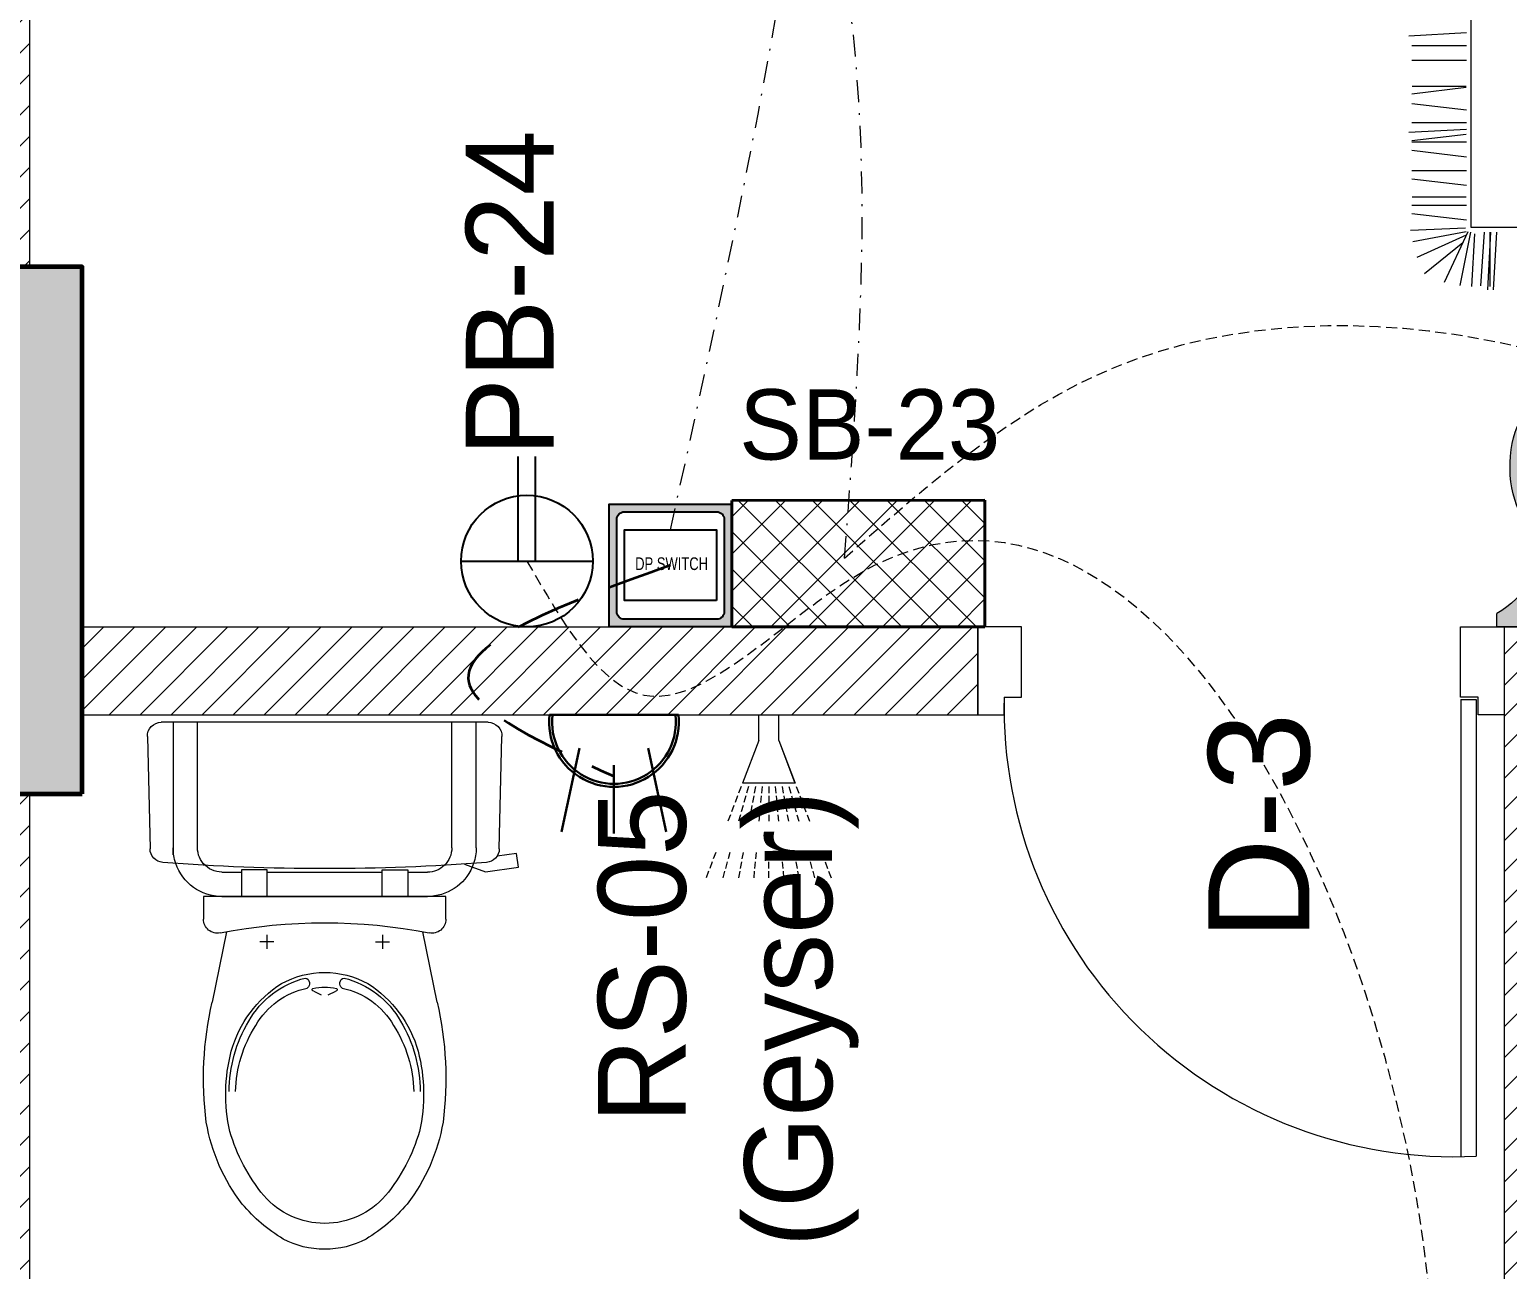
# Model space of a CAD drawing. Header units: inches. Extents: x 109699 to 44449955, y -10987 to 15824140.
# Drawn here: x 196584.7 to 196668.9, y -4225.6 to -4155 of the extents above; entities that cross this region are included whole.
import ezdxf

# ---------------------------------------------------------------- set-up
doc = ezdxf.new("R2010")
doc.units = ezdxf.units.IN
doc.header["$LTSCALE"] = 5
doc.header["$MEASUREMENT"] = 0
doc.linetypes.add('DASHDOT', pattern=[1, 0.5, -0.25, 0, -0.25])
doc.linetypes.add('DASHED2', pattern=[0.375, 0.25, -0.125])
doc.layers.get('0').update_dxf_attribs({"color": 123})
for name, color, linetype, lineweight in [('@NORMAL', 7, 'Continuous', 5), ('AC Out', 5, 'DASHED2', 35), ('cloumn', 253, 'Continuous', 60), ('E-Con-Point', 5, 'DASHED2', 13), ('E-PB-Socket-5A', 203, 'Continuous', 13), ('E-RS', 12, 'Continuous', 30), ('E-SB-Switch-Board', 106, 'Continuous', 18), ('E-WL-Wall-Light', 232, 'Continuous', 15), ('fixture', 255, 'Continuous', 0), ('ha', 252, 'Continuous', 5), ('SB', 1, 'DASHDOT', 20), ('WALL-1', 8, 'Continuous', 9)]:
    doc.layers.add(name, color=color, linetype=linetype, lineweight=lineweight)
doc.layers.add('DP SWITCH', color=7, linetype='Continuous')
doc.layers.add('FURNITUR', color=7, linetype='Continuous', lineweight=5, true_color=0xe8e8e8)
doc.styles.get("Standard").update_dxf_attribs({"font": 'times.ttf'})
doc.styles.add('Swis 721 LtCn BT', font='swisscl.ttf')
doc.styles.add('TEXT-3', font='arial.ttf')
pattern_1 = [(44.99999999999984, (178939.0702236593, 2542407.827854916), (-0.8838834764831834, 0.8838834764831853), [])]

# ---------------------------------------------------------------- blocks, each defined once
blk = doc.blocks.new('bgtrfv')
at = {"layer": 'fixture'}
for p, q in [((21441.97229669015, -26164.40491112152), (21441.97229669015, -26138.40491112152)), ((21442.86003956014, -26164.40491112152), (21442.86003956014, -26138.40491112152)), ((21440.36849646348, -26163.54399991067), (21441.86849646348, -26163.54399991067)), ((21441.86849646348, -26163.54399991067), (21441.86849646348, -26164.54399991067)), ((21470.37322828309, -26163.54399991058), (21468.86849646354, -26163.54399991058)), ((21468.86849646354, -26164.54399991055), (21468.86849646354, -26163.54399991058)), ((21441.86849646348, -26164.54399991067), (21442.86849646348, -26164.54399991067)), ((21442.86003956014, -26164.40491112152), (21441.97229669015, -26164.40491112152)), ((21442.86849646348, -26164.54399991067), (21442.86849646348, -26168.54399991067)), ((21467.86849646354, -26164.54399991055), (21467.86849646354, -26168.54399991055)), ((21468.86849646354, -26164.54399991055), (21467.86849646354, -26164.54399991055)), ((21442.86849646348, -26168.54399991067), (21440.36849646348, -26168.54399991058)), ((21467.86849646354, -26168.54399991055), (21470.36849646351, -26168.54399991055))]:
    blk.add_line(p, q, dxfattribs=at)
blk.add_arc((21443.20467689397, -26164.04399991055), 25.66868977762097, 358.8838658305763, 92.75188722137418, dxfattribs=at)
blk = doc.blocks.new('coloumn-01')
at = {"layer": 'ha'}
h = blk.add_hatch(dxfattribs=at)
h.set_pattern_fill('AR-CONC', color=256, scale=0.5)
h.set_pattern_definition([(49.99999999999999, (0, 0), (3.586300913003767, -0.3137606749129755), [0.375, -4.125]), (355, (0, 0), (-0.693756668065, 3.760960668500059), [0.3, -3.3]), (100.45144446, (0.298858405, -0.02614672), (2.89254423363556, 3.447199954843147), [0.3187009599999999, -3.505710559999999]), (46.18420000000001, (0, 1), (5.336206653357862, -0.8275964039653827), [0.5625, -6.1875]), (96.63563549, (0.444683725, 0.931033465), (4.673309728371142, 4.870593003872752), [0.47805171, -5.258568799999999]), (351.1841639899999, (0, 1), (4.673309725273866, 4.870593001349951), [0.45, -4.950000005]), (21, (0.5, 0.75), (2.984535260592308, -2.013094453326694), [0.375, -4.125]), (326.0000000000001, (0.5, 0.75), (1.216576659607909, 3.625750225234265), [0.3, -3.3]), (71.45144474, (0.74871127, 0.58224213), (4.201111883649856, 1.612655764031769), [0.31870095, -3.50571056]), (37.50000000000001, (0, 0), (0.06079927658645334, 1.664469269156557), [0, -3.26, 0, -3.35, 0, -3.3125]), (7.499999999999999, (0, 0), (1.315347687210743, 1.972058559411801), [0, -1.91, 0, -3.185, 0, -1.2625]), (327.5, (-1.115, 0), (2.669112180862045, -0.1127743586718988), [0, -1.25, 0, -3.9, 0, -5.175]), (317.5, (-1.615, 0), (2.915930846711931, 0.5005249116615886), [0, -1.625, 0, -2.59, 0, -3.675])])
h.paths.add_polyline_path([(32128.44739975178, -2546319.049243456), (32092.44739975178, -2546319.049243456), (32092.44739975178, -2546331.049243456), (32128.44739975178, -2546331.049243456)])
h.paths.add_polyline_path([(32128.44739975189, -2546617.132962178), (32098.44739975189, -2546617.132962178), (32098.44739975189, -2546629.132962178), (32128.44739975189, -2546629.132962178)])
h.paths.add_polyline_path([(31978.51966727065, -2546605.132962178), (31966.51966727065, -2546605.132962178), (31966.51966727065, -2546635.132962178), (31978.51966727065, -2546635.132962178)])
h.paths.add_polyline_path([(31821.20333333506, -2546605.132962178), (31809.20333333506, -2546605.132962178), (31809.20333333506, -2546635.132962178), (31821.20333333506, -2546635.132962178)])
h.paths.add_polyline_path([(31689.20328743063, -2546611.133238418), (31677.20328743063, -2546611.133238418), (31677.20328743063, -2546635.133238418), (31689.20328743063, -2546635.133238418)])
h.paths.add_polyline_path([(31417.20347832461, -2546611.132962178), (31405.20347832461, -2546611.132962178), (31405.20347832461, -2546635.132962178), (31417.20347832461, -2546635.132962178)])
h.paths.add_polyline_path([(31435.20347912709, -2546415.348983645), (31405.20347912709, -2546415.348983645), (31405.20347912709, -2546427.348983645), (31435.20347912709, -2546427.348983645)])
h.paths.add_polyline_path([(31633.74647668525, -2546415.348983645), (31603.74647668525, -2546415.348983645), (31603.74647668525, -2546427.348983645), (31633.74647668525, -2546427.348983645)])
h.paths.add_polyline_path([(31821.20245073218, -2546319.049243455), (31809.20245073218, -2546319.049243455), (31809.20245073218, -2546349.049243455), (31821.20245073218, -2546349.049243455)])
h.paths.add_polyline_path([(31996.51966727068, -2546319.049243455), (31966.51966727068, -2546319.049243455), (31966.51966727068, -2546331.049243455), (31996.51966727068, -2546331.049243455)])
h.paths.add_polyline_path([(31581.74648750067, -2546291.049243452), (31541.74648750067, -2546291.049243452), (31541.74648750067, -2546301.049243452), (31581.74648750067, -2546301.049243452)])
h.paths.add_polyline_path([(31485.74647668505, -2546261.049243452), (31475.74647668505, -2546261.049243452), (31475.74647668505, -2546301.049243452), (31485.74647668505, -2546301.049243452)])
h.paths.add_polyline_path([(31581.74648750064, -2546206.049278549), (31521.74648750064, -2546206.049278549), (31521.74648750064, -2546216.049243455), (31581.74648750064, -2546216.049243455)])
h.paths.add_polyline_path([(31435.20347595899, -2546206.049243455), (31405.20347595899, -2546206.049243455), (31405.20347595899, -2546218.049243455), (31435.20347595899, -2546218.049243455)])
h.paths.add_polyline_path([(31435.20347912709, -2546094.049243455), (31405.20347912709, -2546094.049243455), (31405.20347912709, -2546106.049243455), (31435.20347912709, -2546106.049243455)])
h.paths.add_polyline_path([(31583.74647668522, -2546094.049243455), (31547.74647668522, -2546094.049243455), (31547.74647668522, -2546106.049243455), (31583.74647668522, -2546106.049243455)])
h.paths.add_polyline_path([(31775.41359277777, -2546094.049243455), (31763.41359277777, -2546094.049243455), (31763.41359277777, -2546124.049243455), (31775.41359277777, -2546124.049243455)])
h.paths.add_polyline_path([(32059.80123907101, -2546094.049243455), (32047.80123907101, -2546094.049243455), (32047.80123907101, -2546124.049243455), (32059.80123907101, -2546124.049243455)])
h.paths.add_polyline_path([(32058.06771510976, -2545913.633020405), (32028.06771510976, -2545913.633020405), (32028.06771510976, -2545925.633020405), (32058.06771510976, -2545925.633020405)])
h.paths.add_polyline_path([(32048.06771510973, -2545722.712815279), (32036.06771510973, -2545722.712815279), (32036.06771510973, -2545746.712815279), (32048.06771510973, -2545746.712815279)])
h.paths.add_polyline_path([(31799.41359277774, -2545913.633020405), (31763.41359277774, -2545913.633020405), (31763.41359277774, -2545925.633020405), (31799.41359277774, -2545925.633020405)])
h.paths.add_polyline_path([(31591.53986684192, -2545945.049243456), (31561.31223659915, -2545945.049243456), (31561.31223659915, -2545957.049243456), (31591.53986684192, -2545957.049243456)])
h.paths.add_polyline_path([(31435.20347912709, -2545945.049243456), (31405.20347912709, -2545945.049243456), (31405.20347912709, -2545957.049243456), (31435.20347912709, -2545957.049243456)])
h.paths.add_polyline_path([(31429.2035252499, -2545715.383477275), (31405.2035252499, -2545715.383477275), (31405.2035252499, -2545727.383477275), (31429.2035252499, -2545727.383477275)])
h.paths.add_polyline_path([(31605.53986684192, -2545715.383237123), (31581.53986684192, -2545715.383237123), (31581.53986684192, -2545727.383237123), (31605.53986684192, -2545727.383237123)])
h.paths.add_polyline_path([(31775.41359277774, -2545711.610186095), (31763.41359277774, -2545711.610186095), (31763.41359277774, -2545735.610186095), (31775.41359277774, -2545735.610186095)])
at = {"layer": 'cloumn', "elevation": -16.88928691962001}
blk.add_lwpolyline([(31978.51966727065, -2546635.132962178), (31978.51966727065, -2546605.132962178), (31966.51966727065, -2546605.132962178), (31966.51966727065, -2546635.132962178)], close=True, dxfattribs=at)
blk = doc.blocks.new('vfdcx')
at = {"layer": 'FURNITUR'}
for p, q in [((105503.7866653042, -20279.06911062165), (105503.7866653042, -21464.56925796666)), ((105511.4799296465, -21423.5732463727), (105605.5880741227, -21428.81315603301)), ((105511.4799296465, -21432.98270298111), (105605.5880741227, -21438.22261264142)), ((105511.4799296465, -21434.05306570059), (105600.3603457688, -21434.05306570059)), ((105511.4799296465, -21443.46252230172), (105599.1990612133, -21449.56373436582)), ((105514.2558061602, -21458.95663026169), (105600.1713630871, -21464.13303145675)), ((105503.7866653042, -21464.56925796666), (103894.035287511, -21464.56925796666)), ((105186.9991361786, -21472.26252230177), (105192.2390458462, -21566.37066677796)), ((105207.9520049269, -21472.26252230177), (105207.9520049269, -21561.14293842403)), ((105231.6342149319, -21472.26252230177), (105231.6342149319, -21561.14293842403)), ((105274.4832711582, -21472.98935884611), (105274.4832711582, -21560.98935884949)), ((105276.0708305399, -21472.98935884611), (105286.5438799531, -21561.14293842403)), ((105312.7434282691, -21472.26252230177), (105302.2636089412, -21561.14293842403)), ((105333.6962970101, -21472.26252230177), (105333.6962970101, -21561.14293842403)), ((105344.176116338, -21472.26252230177), (105349.4160259983, -21566.37066677796)), ((105352.5482093723, -21472.98935884611), (105363.0212587854, -21561.14293842403)), ((105365.1222151715, -21472.26252230177), (105365.1222151715, -21561.14293842403)), ((105389.2208071015, -21472.26252230177), (105378.7409877736, -21561.14293842403)), ((105411.6571241579, -21472.26252230177), (105411.6571241579, -21561.14293842403)), ((105435.7557160951, -21472.26252230177), (105425.2758967672, -21561.14293842403)), ((105454.4992267369, -21472.98935884611), (105454.4992267369, -21560.98935884949)), ((105468.0972724568, -21472.26252230177), (105468.0972724568, -21561.14293842403)), ((105492.1958643867, -21472.26252230177), (105481.7160450661, -21561.14293842403)), ((105505.2172317123, -21473.90807815974), (105508.6560233289, -21563.33810496436)), ((105510.9227739999, -21472.99092410832), (105527.3710693331, -21559.4400628048)), ((105511.2033624795, -21469.95573065362), (105593.8515708953, -21508.81217712742)), ((105511.5189975735, -21465.63625698911), (105598.7129669342, -21483.07310163511)), ((105516.406202329, -21473.02425570671), (105553.0365137642, -21553.03813127977)), ((105529.1792126049, -21478.40694419721), (105579.267552745, -21540.86463072746))]:
    blk.add_line(p, q, dxfattribs=at)
blk = doc.blocks.new('nhjkkl')
at = {"layer": 'fixture'}
for p, q in [((143550.2312347457, 413.9730671772784), (143568.8430790594, 413.9730671772793)), ((143550.9065610597, 406.8304476761043), (143550.9065610476, 413.9730520486739)), ((143552.2954045853, 406.8304476553101), (143552.295404572, 413.9730369089164)), ((143566.7790000358, 406.8304174008415), (143566.7790000629, 413.9730217734107)), ((143568.1677981537, 413.9730520292499), (143568.1677527493, 408.0151220831901)), ((143549.5901182657, 406.7664480220853), (143549.4378542114, 413.1605533693012)), ((143569.6365050042, 413.160553386321), (143569.4842561156, 406.7664480432288)), ((143568.1677527493, 408.0151220831901), (143568.1677981597, 406.4336438885)), ((143568.1677981597, 406.4336438885), (143568.1677981659, 406.8304930909451)), ((143548.4963421248, 405.7263631810149), (143548.607251598, 406.5122054251713)), ((143550.3819850576, 405.4614186200849), (143548.4963421248, 405.7263631810149)), ((143548.607251598, 406.5122054251713), (143549.7157409937, 406.3564144534005)), ((143551.5813878428, 405.9018777620411), (143550.3819850576, 405.4614186200849)), ((143554.79288887, 405.4416192904139), (143553.6842026946, 405.441619307019)), ((143556.26127781, 405.5678778112876), (143554.7929191489, 405.5678777931987)), ((143554.7929191489, 405.5678777931987), (143554.7929191657, 404.0528211996536)), ((143562.8130511395, 405.4416192901674), (143556.2612324133, 405.4415738736677)), ((143556.261277828, 404.0528211778994), (143556.26127781, 405.5678778112876)), ((143562.8130813948, 404.0528211994076), (143562.8130814172, 405.5678777923752)), ((143562.8130814172, 405.5678777923752), (143564.2813946441, 405.5678778099075)), ((143565.3901262533, 405.4416192910601), (143564.2813644056, 405.4416193076988)), ((143564.2813946441, 405.5678778099075), (143564.2813946615, 404.0528211776734)), ((143552.6374877589, 404.0528211924245), (143566.4367957518, 404.0528211854942)), ((143552.6374877788, 402.7586299086117), (143552.6374877589, 404.0528211924245)), ((143565.3901262723, 404.052821200891), (143553.6842329504, 404.0527757819953)), ((143554.7929191657, 404.0528211996536), (143556.261277828, 404.0528211778994)), ((143564.2813946615, 404.0528211776734), (143562.8130813948, 404.0528211994076)), ((143566.4367957518, 404.0528211854942), (143566.4367957728, 402.7586601782943)), ((143553.1271576377, 398.0362349681834), (143553.9518113588, 402.0500473916766)), ((143556.2436128532, 401.8703246815119), (143556.2436128408, 401.076701986922)), ((143562.8306252776, 401.870324702267), (143562.8306253056, 401.0767019672573)), ((143565.1223207889, 402.0500776611082), (143565.9471258924, 398.0362349753721)), ((143556.6404317734, 401.4735209071393), (143555.8468090396, 401.4735208790955)), ((143562.4338063848, 401.4735208998579), (143563.2274290794, 401.4735208880586)), ((143559.3387398673, 398.4577576346321), (143558.9106931205, 398.6640308240756)), ((143560.1635449936, 398.6640308047001), (143559.7355133987, 398.4577576290383))]:
    blk.add_line(p, q, dxfattribs=at)
for centre, radius, start, end in [((143550.2312440123, 413.179452317064), 0.7936148602690781, 90.00066901502818, 181.3645564982883), ((143568.8430925063, 413.179430154478), 0.7936370229151675, 358.63708330143, 90.00097078565905), ((143550.3835517447, 406.7852967886536), 0.7936573326114393, 181.3608597506466, 265.4936567333053), ((143553.6835439005, 406.8302100781168), 2.776982850894335, 179.9950977868233, 198.7247616892986), ((143553.6840397306, 406.830291598628), 1.388635154058973, 179.9935610234081, 226.0579730208608), ((143565.3903243654, 406.8303071959601), 1.388675674785373, 313.9401349780949, 0.004546975725653977), ((143565.3906436726, 406.8305070680519), 2.777154493287228, 341.2709583579591, 359.9997116367785), ((143568.6908150557, 406.7853051890736), 0.7936651105025501, 274.5057515234096, 358.6385485059807), ((143559.3313820936, 520.4146619905953), 114.7747799088793, 265.4974651529274, 270.1027383364831), ((143553.6641671368, 406.8219761162256), 2.755988833818937, 198.6919603846717, 203.1962037287053), ((143553.6842451597, 406.830626965949), 2.777851183980603, 203.1970942653883, 269.9997481717924), ((143553.6842363313, 406.8306462703642), 1.389026963752532, 226.0622858634653, 269.9986125244432), ((143559.7429846886, 520.4144736201536), 114.7745915251009, 269.8972652920607, 274.5025384751385), ((143565.3900826332, 406.8305070130612), 2.777685812513137, 270.0009001508976, 341.2746753299377), ((143565.3900696894, 406.8304403121767), 1.388821022269026, 270.0023335401336, 318.9044295561592), ((143553.4310986414, 402.7586261222484), 0.7936108626023987, 179.9997266385257, 281.154795170795), ((143559.5371957675, 371.7938538244518), 30.76746556976699, 78.84496378673161, 101.1553274581742), ((143565.6431621761, 402.758675070728), 0.7936335968594284, 258.8438563195717, 359.9989248519769), ((143560.6030199971, 393.4904633605145), 6.619506932955108, 122.1868749793399, 164.6422486899968), ((143559.691574243, 394.4271028772321), 5.141188323198548, 104.2497094621876, 150.61330759848), ((143559.5371492295, 394.6434052969737), 5.084142630955329, 90.00008428513468, 118.9405262423073), ((143558.3670353377, 399.1001076362847), 0.3155730422259372, 304.1716716939285, 79.21640439466078), ((143559.5371191747, 394.6434638445119), 5.0840840834616, 61.05930362467164, 89.999745580456), ((143560.7072330775, 399.1001138847403), 0.3155697011984737, 100.7865058950931, 235.831238595057), ((143559.3826715294, 394.427120612819), 5.141172952833982, 29.38656240975397, 75.7501605465209), ((143558.4712257037, 393.4904828698247), 6.619494466593977, 15.35760583437553, 57.81297954471867), ((143559.4569603147, 394.4903639536053), 4.443393787718942, 101.8529499143643, 150.0038868718224), ((143558.9034807952, 398.7448373456175), 0.08112774840026897, 120.2938259573558, 275.1003766384382), ((143559.5371535633, 395.9875161606467), 2.906734715241127, 90.00023231647822, 103.4195897572691), ((143559.5371073564, 395.9877092781937), 2.906541597874001, 76.57996402864104, 89.99932147006473), ((143560.1707573169, 398.7448373461996), 0.08112776809779704, 264.8996260535975, 59.706176732827), ((143559.6173005208, 394.4904147853488), 4.443348715976101, 29.99569182148486, 78.14662877954265), ((143572.2223725796, 393.6842009728691), 19.58487767572048, 167.1608948101009, 187.3028875654185), ((143546.851903473, 393.6842435729975), 19.58487550162758, 352.6969860827403, 12.83897883790706), ((143561.8666311087, 392.9471293959111), 7.765781522712604, 148.9734116776313, 180.0370825543271), ((143561.9397062611, 392.7187179168407), 7.485059714963107, 147.7595450529205, 178.2898013246998), ((143557.1345394465, 392.7186902103006), 7.485068091722362, 1.71040899528419, 32.24066526655368), ((143557.2076145146, 392.9471021420416), 7.765789141801811, 359.9631185417419, 31.02678941811098), ((143563.4260475728, 392.801147338552), 9.524650229934462, 165.1413266773221, 192.8659346269845), ((143555.6481905647, 392.8011472918486), 9.524650235689958, 347.1340656589409, 14.85867360866212), ((143563.0484980828, 392.9327481596404), 10.39841761455111, 189.6220183945854, 217.9117471889267), ((143563.9317907136, 393.5092300994431), 10.19175081845734, 196.1153299050868, 219.5232582581568), ((143555.1424550462, 393.5091935918356), 10.19173337833671, 320.4769270377624, 343.8848553902324), ((143556.0257778566, 392.9327181524561), 10.39840516526215, 322.0884090897869, 350.378137884462), ((143561.7342255453, 392.2455549454055), 8.94320625309545, 219.6122136137997, 239.3816435217801), ((143559.5040281406, 389.9617490593175), 4.519470302409078, 220.5550458037677, 270.4192277752593), ((143559.5701948642, 389.961814163333), 4.519535626071895, 269.580394858351, 319.4445768290443), ((143557.3400579794, 392.2455549029521), 8.94320622922971, 300.6183568637677, 320.3877867722666), ((143559.4418071491, 388.7049738406661), 4.731726761745959, 241.4348748081609, 271.1544712317944), ((143559.6324764107, 388.7049738002104), 4.731726720728004, 268.8455291001113, 298.565125525756)]:
    blk.add_arc(centre, radius, start, end, dxfattribs=at)
blk = doc.blocks.new('bhgy')
at = {"layer": 'fixture'}
for p, q in [((143575.2772015615, 368.1126747355272), (143574.8957682036, 368.2586983371991)), ((143575.2772015615, 368.1126747355272), (143574.9022015615, 368.2562354637309)), ((143575.8127015615, 367.9076700157136), (143575.4377015615, 368.0512307438592)), ((143575.8127015615, 367.9076700157136), (143575.4377015615, 368.0512307438592)), ((143576.3482015615, 367.7026652958418), (143575.9732015615, 367.8462260240456)), ((143576.3482015615, 367.7026652958418), (143575.9732015615, 367.8462260240456)), ((143575.2772015615, 367.2064695406123), (143574.9022015615, 367.3118651087395)), ((143575.8127015615, 367.0559646693407), (143575.4377015615, 367.161360237468)), ((143576.3482015615, 366.9054597980401), (143575.9732015615, 367.0108553661673)), ((143578.4902015615, 366.8826464164711), (143578.1152015615, 367.0262071446457)), ((143578.4902015615, 366.8826464164711), (143578.1152015615, 367.0262071446457)), ((143575.2772015615, 366.3458920605888), (143574.9022015615, 366.4150440963974)), ((143575.8127015615, 366.2471429534605), (143575.4377015615, 366.3162949892401)), ((143576.3482015615, 366.1483938463032), (143575.9732015615, 366.2175458821118)), ((143578.4902015615, 366.3034403129247), (143578.1152015615, 366.408835881052)), ((143579.0257015615, 366.6776416966284), (143578.6507015615, 366.821202424803)), ((143579.0257015615, 366.6776416966284), (143578.6507015615, 366.821202424803)), ((143579.0257015615, 366.1529354416241), (143578.6507015615, 366.2583310097514)), ((143579.5612015615, 366.4726369767857), (143579.1862015615, 366.6161977049603)), ((143579.5612015615, 366.4726369767857), (143579.1862015615, 366.6161977049603)), ((143580.0967015615, 366.2676322569139), (143579.7217015615, 366.4111929851176)), ((143580.0967015615, 366.2676322569139), (143579.7217015615, 366.4111929851176)), ((143582.7198980097, 365.2664250417263), (143580.2842015615, 366.2039250417263)), ((143580.2842015615, 366.2039250417263), (143580.2842015615, 363.2039250417263)), ((143582.7119899517, 365.2664250417263), (143580.2842015615, 366.1958518928266)), ((143582.7119899517, 365.2664250417263), (143580.2842015615, 366.1958518928266)), ((143575.2772015615, 365.513992717734), (143574.9022015615, 365.5481090113869)), ((143575.8127015615, 365.4652746504696), (143575.4377015615, 365.4993909440934)), ((143576.3482015615, 365.416556583147), (143575.9732015615, 365.4506728767708)), ((143578.4902015615, 365.7533974177902), (143578.1152015615, 365.8225494535989)), ((143579.0257015615, 365.654648310662), (143578.6507015615, 365.7238003464706)), ((143579.5612015615, 366.0024305703816), (143579.1862015615, 366.1078261385089)), ((143579.5612015615, 365.5558992035337), (143579.1862015615, 365.6250512393424)), ((143580.0967015615, 365.851925699081), (143579.7217015615, 365.9573212672083)), ((143580.0967015615, 365.4571500964055), (143579.7217015615, 365.5263021322141)), ((143575.2772015615, 364.6958867461478), (143574.9022015615, 364.6955482104211)), ((143575.8127015615, 364.6963701751781), (143575.4377015615, 364.6960316394513)), ((143576.3482015615, 364.6968536041793), (143575.9732015615, 364.6965150684525)), ((143578.4902015615, 365.2216843139729), (143578.1152015615, 365.2558006075967)), ((143578.4902015615, 364.6987873203004), (143578.1152015615, 364.6984487845737)), ((143579.0257015615, 365.1729662466794), (143578.6507015615, 365.2070825403032)), ((143579.0257015615, 364.6992707493016), (143578.6507015615, 364.6989322135748)), ((143579.5612015615, 365.1242481793859), (143579.1862015615, 365.1583644730097)), ((143579.5612015615, 364.6997541783319), (143579.1862015615, 364.6994156426051)), ((143580.0967015615, 365.0755301120923), (143579.7217015615, 365.1096464057161)), ((143580.0967015615, 364.7002376073331), (143579.7217015615, 364.6998990716063)), ((143582.7119899517, 365.2664250417263), (143584.1813158786, 365.2664250417263)), ((143575.2772015615, 363.8776450359553), (143574.9022015615, 363.8428459541872)), ((143575.8127015615, 363.9273381247301), (143575.4377015615, 363.892539042962)), ((143576.3482015615, 363.9770312135049), (143575.9732015615, 363.9422321317077)), ((143578.4902015615, 364.1758035685168), (143578.1152015615, 364.1410044867487)), ((143578.4902015615, 363.643824255251), (143578.1152015615, 363.5739718901866)), ((143579.0257015615, 364.2254966572916), (143578.6507015615, 364.1906975755235)), ((143579.0257015615, 363.743573432567), (143578.6507015615, 363.6737210675026)), ((143579.5612015615, 364.2751897460373), (143579.1862015615, 364.2403906642692)), ((143579.5612015615, 363.843322609883), (143579.1862015615, 363.7734702448186)), ((143580.0967015615, 364.3248828348121), (143579.7217015615, 364.290083753044)), ((143580.0967015615, 363.943071787199), (143579.7217015615, 363.8732194221345)), ((143582.7198980097, 364.1414250417263), (143580.2842015615, 363.2039250417263)), ((143582.7198980097, 364.1414250417263), (143584.1813158786, 364.1414250417263)), ((143575.2772015615, 363.0453291913261), (143574.9022015615, 362.9754768262617)), ((143575.8127015615, 363.1450783686421), (143575.4377015615, 363.0752260035777)), ((143576.3482015615, 363.2448275459872), (143575.9732015615, 363.1749751808936)), ((143578.4902015615, 363.0933170135656), (143578.1152015615, 362.9871905193838)), ((143579.0257015615, 363.2448656472668), (143578.6507015615, 363.138739153085)), ((143579.5612015615, 363.3964142809971), (143579.1862015615, 363.2902877868153)), ((143579.5612015615, 362.9256422119913), (143579.1862015615, 362.7813046446943)), ((143580.0967015615, 363.5479629147273), (143579.7217015615, 363.4418364205164)), ((143580.0967015615, 363.1317562580632), (143579.7217015615, 362.9874186907662)), ((143575.2772015615, 362.1840252112713), (143574.9022015615, 362.0778987170604)), ((143575.8127015615, 362.3355738449725), (143575.4377015615, 362.2294473507616)), ((143576.3482015615, 362.4871224787028), (143575.9732015615, 362.3809959844918)), ((143578.4902015615, 362.5134141197602), (143578.1152015615, 362.3690765524632)), ((143579.0257015615, 362.7195281658612), (143578.6507015615, 362.5751905985642)), ((143575.2772015615, 361.2767298431543), (143574.9022015615, 361.1323922758572)), ((143575.8127015615, 361.4828438892844), (143575.4377015615, 361.3385063219873)), ((143576.3482015615, 361.6889579353854), (143575.9732015615, 361.5446203680883))]:
    blk.add_line(p, q, dxfattribs=at)
blk = doc.blocks.new('A$C4DCB0E22')
h = blk.add_hatch()
h.set_pattern_fill('ANSI37', color=256, scale=15, angle=90.05046403147966, style=0)
h.set_pattern_definition([(135.0504640314797, (0, 0), (-1.324656962164393, -1.326992438783809), []), (225.0504640314796, (0, 0), (1.326992438783809, -1.324656962164393), [])])
h.paths.add_polyline_path([(0.0158499618895469, -4.176303718850249e-06), (-3.779117417224143e-06, 17.9999888419976), (8.999992730033242, 18.00791571250107), (9.015846471040199, 0.007922694199763214)])
at = {"lineweight": 40}
for p, q in [((-3.779117417224143e-06, 17.9999888419976), (8.999992730033242, 18.00791571250107)), ((0.0158499618895469, -4.176303718850249e-06), (-3.779117417224143e-06, 17.9999888419976)), ((9.015846471040199, 0.007922694199763214), (8.999992730033242, 18.00791571250107)), ((0.0158499618895469, -4.176303718850249e-06), (9.015846471040199, 0.007922694199763214))]:
    blk.add_line(p, q, dxfattribs=at)
blk = doc.blocks.new('A$C0EEE0DA8')
at = {"lineweight": 25}
for p, q in [((9.859886922386067, 11.01563311866266), (9.859886922386067, 3.514223118661903)), ((9.859886922386067, 7.754928118662065), (15.8195753665932, 7.754928118662065)), ((9.859886922386067, 6.774928118662501), (15.8195753665932, 6.774928118662501))]:
    blk.add_line(p, q, dxfattribs=at)
blk.add_circle((9.85988692238243, 7.264928118662283), 3.750704999999999, dxfattribs=at)
blk = doc.blocks.new('E-W-LIGHT')
at = {"linetype": 'ByBlock', "ltscale": 0.5}
h = blk.add_hatch(color=256, dxfattribs=at)
h.dxf.hatch_style = 1
h.set_gradient(color1=(255, 255, 255), color2=(255, 255, 0), name='CYLINDER')
edge = h.paths.add_edge_path()
edge.add_spline(control_points=[(-96.71110423948552, 1.235367220396483), (-96.8976251288622, 1.235367220396483), (-97.08530367817384, 1.204590695443009), (-97.49532330615068, 1.060408411101338), (-97.71769888777162, 0.9452617532663472), (-98.18859363857634, 0.6007580769133996), (-98.4360601757027, 0.3712016227401077), (-98.9274233233457, -0.2076466389563343), (-99.17095937526851, -0.5565722783421756), (-99.79256403547286, -1.649000525487912), (-100.1403411294208, -2.496475964584042), (-100.6655547252501, -4.389078901701514), (-100.8435119435345, -5.433326140728264), (-100.996858843053, -7.577941591604359), (-100.9723680002039, -8.677864733885961), (-100.7253955626443, -10.7881619923927), (-100.5027117058065, -11.79805679996582), (-99.90205506231798, -13.59089832466863), (-99.52349327352754, -14.37265162368595), (-98.79708591162027, -15.46144462183512), (-98.46289770719719, -15.83531695936959), (-97.82402795464219, -16.37320808014224), (-97.52292902289115, -16.53708124557815), (-97.0332651008719, -16.69867335386745), (-96.83300356165012, -16.72444707740215), (-96.42760539585558, -16.70413243760904), (-96.21918910161975, -16.65733367471884), (-95.75858057275782, -16.45705756399432), (-95.50712660475898, -16.30138572900886), (-94.98330090317799, -15.85001415615693), (-94.71221849052682, -15.55449414506236), (-94.18744122004225, -14.82684639582039), (-93.93399672563008, -14.39521060388152), (-93.32240182252819, -13.09860869282319), (-93.0057716383552, -12.13470487732181), (-92.57508722519842, -10.03980369670334), (-92.46055768618565, -8.90959698224412), (-92.45565766659526, -6.646794607945969), (-92.56528275998282, -5.514732191470296), (-92.98715107886524, -3.412587944823316), (-93.29985699109132, -2.443281268231641), (-93.99092435031811, -0.9549615958549695), (-94.34810290115182, -0.3877643056552464), (-95.07582621573985, 0.4836147841888085), (-95.44374809115733, 0.7854262440646148), (-96.01798165069457, 1.105607693885873), (-96.24029005175481, 1.180327462172805), (-96.53763867025813, 1.228459302029147), (-96.62438560181026, 1.235367220396483), (-96.71110423948552, 1.235367220396483)], knot_values=[0, 0, 0, 0, 0.194197829587449, 0.194197829587449, 0.388395659174898, 0.388395659174898, 0.582593488762347, 0.582593488762347, 0.776791318349796, 0.776791318349796, 1.110216687407361, 1.110216687407361, 1.443642056464925, 1.443642056464925, 1.77706742552249, 1.77706742552249, 2.110492794580054, 2.110492794580054, 2.443918163637619, 2.443918163637619, 2.701496175378678, 2.701496175378678, 2.959074187119738, 2.959074187119738, 3.169612053741, 3.169612053741, 3.380149920362263, 3.380149920362263, 3.590687786983526, 3.590687786983526, 3.801225653604789, 3.801225653604789, 4.011763520226051, 4.011763520226051, 4.360140390670959, 4.360140390670959, 4.708517261115867, 4.708517261115867, 5.056894131560775, 5.056894131560775, 5.405271002005684, 5.405271002005684, 5.69307956715584, 5.69307956715584, 5.980888132305996, 5.980888132305996, 6.192897451070847, 6.192897451070847, 6.283185307179586, 6.283185307179586, 6.283185307179586, 6.283185307179586], degree=3, periodic=0)
at = {"layer": 'E-WL-Wall-Light', "linetype": 'ByBlock', "ltscale": 0.5}
h = blk.add_hatch(color=256, dxfattribs=at)
h.dxf.hatch_style = 1
edge = h.paths.add_edge_path()
edge.add_ellipse((-96.71110423948552, -7.740473765769313), major_axis=(0, 10.71660606041263), ratio=0.559300439547623, start_angle=187.7376784571124, end_angle=531.0374031504149)
edge.add_arc((-112.001170541625, -18.46997501720373), 14.35701343791298, -60.53601194170483, 0.5736542653427819, ccw=False)
edge.add_line((-104.9392941575301, -30.97012448799713), (-104.939294157532, -33.06572841662167))
edge.add_line((-104.939294157532, -33.06572841662167), (-88.60969415754215, -33.06572841666017))
edge.add_line((-88.60969415754215, -33.06572841666017), (-88.60969415754002, -30.97012448799946))
edge.add_arc((-81.54781777344922, -18.46997501720374), 14.35701343791298, 179.559619270027, 240.5360119417236, ccw=False)
edge = h.paths.add_edge_path(flags=16)
edge.add_spline(control_points=[(-96.71110423948552, 1.235367220396483), (-96.8976251288622, 1.235367220396483), (-97.08530367817384, 1.204590695443009), (-97.49532330615068, 1.060408411101338), (-97.71769888777162, 0.9452617532663472), (-98.18859363857634, 0.6007580769133996), (-98.4360601757027, 0.3712016227401077), (-98.9274233233457, -0.2076466389563343), (-99.17095937526851, -0.5565722783421756), (-99.79256403547286, -1.649000525487912), (-100.1403411294208, -2.496475964584042), (-100.6655547252501, -4.389078901701514), (-100.8435119435345, -5.433326140728264), (-100.996858843053, -7.577941591604359), (-100.9723680002039, -8.677864733885961), (-100.7253955626443, -10.7881619923927), (-100.5027117058065, -11.79805679996582), (-99.90205506231798, -13.59089832466863), (-99.52349327352754, -14.37265162368595), (-98.79708591162027, -15.46144462183512), (-98.46289770719719, -15.83531695936959), (-97.82402795464219, -16.37320808014224), (-97.52292902289115, -16.53708124557815), (-97.0332651008719, -16.69867335386745), (-96.83300356165012, -16.72444707740215), (-96.42760539585558, -16.70413243760904), (-96.21918910161975, -16.65733367471884), (-95.75858057275782, -16.45705756399432), (-95.50712660475898, -16.30138572900886), (-94.98330090317799, -15.85001415615693), (-94.71221849052682, -15.55449414506236), (-94.18744122004225, -14.82684639582039), (-93.93399672563008, -14.39521060388152), (-93.32240182252819, -13.09860869282319), (-93.0057716383552, -12.13470487732181), (-92.57508722519842, -10.03980369670334), (-92.46055768618565, -8.90959698224412), (-92.45565766659526, -6.646794607945969), (-92.56528275998282, -5.514732191470296), (-92.98715107886524, -3.412587944823316), (-93.29985699109132, -2.443281268231641), (-93.99092435031811, -0.9549615958549695), (-94.34810290115182, -0.3877643056552464), (-95.07582621573985, 0.4836147841888085), (-95.44374809115733, 0.7854262440646148), (-96.01798165069457, 1.105607693885873), (-96.24029005175481, 1.180327462172805), (-96.53763867025813, 1.228459302029147), (-96.62438560181026, 1.235367220396483), (-96.71110423948552, 1.235367220396483)], knot_values=[0, 0, 0, 0, 0.194197829587449, 0.194197829587449, 0.388395659174898, 0.388395659174898, 0.582593488762347, 0.582593488762347, 0.776791318349796, 0.776791318349796, 1.110216687407361, 1.110216687407361, 1.443642056464925, 1.443642056464925, 1.77706742552249, 1.77706742552249, 2.110492794580054, 2.110492794580054, 2.443918163637619, 2.443918163637619, 2.701496175378678, 2.701496175378678, 2.959074187119738, 2.959074187119738, 3.169612053741, 3.169612053741, 3.380149920362263, 3.380149920362263, 3.590687786983526, 3.590687786983526, 3.801225653604789, 3.801225653604789, 4.011763520226051, 4.011763520226051, 4.360140390670959, 4.360140390670959, 4.708517261115867, 4.708517261115867, 5.056894131560775, 5.056894131560775, 5.405271002005684, 5.405271002005684, 5.69307956715584, 5.69307956715584, 5.980888132305996, 5.980888132305996, 6.192897451070847, 6.192897451070847, 6.283185307179586, 6.283185307179586, 6.283185307179586, 6.283185307179586], degree=3, periodic=0)
for p, q in [((-104.9392941575301, -30.97012448799713), (-104.939294157532, -33.06572841662167)), ((-88.60969415754215, -33.06572841666017), (-88.60969415754002, -30.97012448803655)), ((-104.939294157532, -33.06572841662167), (-88.60969415754215, -33.06572841666017))]:
    blk.add_line(p, q)
at = {"linetype": 'ByBlock', "ltscale": 0.5}
for centre, start, end in [((-112.001170541625, -18.46997501720374), 299.4639880582952, 0.5736542653427851), ((-81.54781777344922, -18.46997501720374), 179.4263457346572, 240.5360119417045)]:
    blk.add_arc(centre, 14.35701343791298, start, end, dxfattribs=at)
blk.add_ellipse((-96.71110423948552, -7.740473765769313), major_axis=(0, 10.71660606041263), ratio=0.559300439547623, start_param=3.276640619127039, end_param=9.268351136215248, dxfattribs=at)
blk.add_open_spline([(-96.71110423948552, 1.235367220396483), (-96.8976251288622, 1.235367220396483), (-97.08530367817384, 1.204590695443009), (-97.49532330615068, 1.060408411101338), (-97.71769888777162, 0.9452617532663472), (-98.18859363857634, 0.6007580769133996), (-98.4360601757027, 0.3712016227401077), (-98.9274233233457, -0.2076466389563343), (-99.17095937526851, -0.5565722783421756), (-99.79256403547286, -1.649000525487912), (-100.1403411294208, -2.496475964584042), (-100.6655547252501, -4.389078901701514), (-100.8435119435345, -5.433326140728264), (-100.996858843053, -7.577941591604359), (-100.9723680002039, -8.677864733885961), (-100.7253955626443, -10.7881619923927), (-100.5027117058065, -11.79805679996582), (-99.90205506231798, -13.59089832466863), (-99.52349327352754, -14.37265162368595), (-98.79708591162027, -15.46144462183512), (-98.46289770719719, -15.83531695936959), (-97.82402795464219, -16.37320808014224), (-97.52292902289115, -16.53708124557815), (-97.0332651008719, -16.69867335386745), (-96.83300356165012, -16.72444707740215), (-96.42760539585558, -16.70413243760904), (-96.21918910161975, -16.65733367471884), (-95.75858057275782, -16.45705756399432), (-95.50712660475898, -16.30138572900886), (-94.98330090317799, -15.85001415615693), (-94.71221849052682, -15.55449414506236), (-94.18744122004225, -14.82684639582039), (-93.93399672563008, -14.39521060388152), (-93.32240182252819, -13.09860869282319), (-93.0057716383552, -12.13470487732181), (-92.57508722519842, -10.03980369670334), (-92.46055768618565, -8.90959698224412), (-92.45565766659526, -6.646794607945969), (-92.56528275998282, -5.514732191470296), (-92.98715107886524, -3.412587944823316), (-93.29985699109132, -2.443281268231641), (-93.99092435031811, -0.9549615958549695), (-94.34810290115182, -0.3877643056552464), (-95.07582621573985, 0.4836147841888085), (-95.44374809115733, 0.7854262440646148), (-96.01798165069457, 1.105607693885873), (-96.24029005175481, 1.180327462172805), (-96.53763867025813, 1.228459302029147), (-96.62438560181026, 1.235367220396483), (-96.71110423948552, 1.235367220396483)], degree=3, knots=[0, 0, 0, 0, 0.194197829587449, 0.194197829587449, 0.388395659174898, 0.388395659174898, 0.582593488762347, 0.582593488762347, 0.776791318349796, 0.776791318349796, 1.110216687407361, 1.110216687407361, 1.443642056464925, 1.443642056464925, 1.77706742552249, 1.77706742552249, 2.110492794580054, 2.110492794580054, 2.443918163637619, 2.443918163637619, 2.701496175378678, 2.701496175378678, 2.959074187119738, 2.959074187119738, 3.169612053741, 3.169612053741, 3.380149920362263, 3.380149920362263, 3.590687786983526, 3.590687786983526, 3.801225653604789, 3.801225653604789, 4.011763520226051, 4.011763520226051, 4.360140390670959, 4.360140390670959, 4.708517261115867, 4.708517261115867, 5.056894131560775, 5.056894131560775, 5.405271002005684, 5.405271002005684, 5.69307956715584, 5.69307956715584, 5.980888132305996, 5.980888132305996, 6.192897451070847, 6.192897451070847, 6.283185307179586, 6.283185307179586, 6.283185307179586, 6.283185307179586], dxfattribs=at)
blk = doc.blocks.new('DP Switch')
at = {"layer": 'DP SWITCH'}
h = blk.add_hatch(color=5, dxfattribs=at)
h.paths.add_polyline_path([(371.8944990466893, 17.73056013955426), (371.8944990466893, 14.23056013955134), (375.3944990466901, 14.23056013955134), (375.3944990466901, 17.73056013955214)])
h.paths.add_polyline_path([(375.1757490466773, 17.29306013955204), (375.1757490466773, 14.66806013955144, -0.4142135623730951), (374.9569990466773, 14.44931013955139), (372.3319990466767, 14.44931013955139, -0.4142135623730951), (372.1132490466766, 14.66806013955144), (372.1132490466766, 17.29306013955204, -0.4142135623730951), (372.3319990466767, 17.51181013955209), (374.9569990466773, 17.51181013955209, -0.4142135623730951)], flags=16)
at = {"layer": 'DP SWITCH', "color": 5}
for points in [[(375.3944990535736, 14.23056013818255), (371.8944990535736, 14.23056013818255), (371.8944990535736, 17.73056013818335), (375.3944990535736, 17.73056013818335)], [(374.9569990535753, 14.98278933212836), (372.3319990535771, 14.98278933212836), (372.3319990535771, 16.99740426982923), (374.9569990535753, 16.99740426982923)]]:
    blk.add_lwpolyline(points, close=True, dxfattribs=at)
at = {"layer": 'DP SWITCH', "color": 252}
blk.add_lwpolyline([(374.9569990535753, 14.4493101381824), (372.3319990535771, 14.4493101381824, -0.414213562373095), (372.1132490535736, 14.66806013818262), (372.1132490535736, 17.29306013818365, -0.414213562373095), (372.3319990535771, 17.5118101381835), (374.9569990535753, 17.5118101381835, -0.414213562373095), (375.1757490535762, 17.29306013818365), (375.1757490535762, 14.66806013818262, -0.414213562373095)], format="xyb", close=True, dxfattribs=at)
at = {"layer": 'DP SWITCH', "color": 5, "insert": (374.7126546307745, 15.84745109732405), "char_height": 0.3609375000001094, "attachment_point": 9, "style": 'Swis 721 LtCn BT'}
blk.add_mtext_dynamic_manual_height_columns('{\\C7;DP SWITCH}', width=2.020173917173224, gutter_width=2.5, heights=[0], dxfattribs=at)
blk = doc.blocks.new('HFDD')
for p, q in [((5419.762894572051, 11948.04792063459), (5417.732544542625, 11957.51012911636)), ((5423.644143322236, 11949.96593711011), (5423.644143322236, 11957.6695131256)), ((5427.525392072422, 11948.04792063459), (5429.555742101847, 11957.51012911636)), ((5416.354458301071, 11944.27399782948), (5430.9338283434, 11944.27399782948))]:
    blk.add_line(p, q)
for radius in [7.334100937498715, 6.993119663281231]:
    blk.add_arc((5423.644143322236, 11945.07993135875), radius, 353.691110472541, 186.3088895274602)

msp = doc.modelspace()

# ---------------------------------------------------------------- hatches: boundary and pattern name
at = {"layer": '@NORMAL'}
h = msp.add_hatch(dxfattribs=at)
h.set_pattern_fill('ANSI31', scale=10, angle=-7.63333123551244e-14, style=0)
h.set_pattern_definition([(44.99999999999989, (142435.7827759019, 2531118.532197352), (-0.8838834764831833, 0.8838834764831855), [])])
h.paths.add_polyline_path([(196584.7367930825, -4028.007518244003), (196579.7367930825, -4028.007518244003), (196579.7367930825, -4168.507460016319), (196584.7367930825, -4168.507460016319)])
h = msp.add_hatch(dxfattribs=at)
h.set_pattern_fill('ANSI31', scale=10, angle=-7.63333123551244e-14, style=0)
h.set_pattern_definition(pattern_1)
h.paths.add_polyline_path([(196638.7367930825, -4189.007518244003), (196587.7367930825, -4189.007518243538), (196587.7367930825, -4194.007518244003), (196638.7320612629, -4194.007518244003), (196638.7320612629, -4194.005376008832), (196638.7367930825, -4194.005376008832)])
h.paths.add_polyline_path([(196575.7367930825, -4189.007518244003), (196525.7367930825, -4189.007518244003), (196525.7367930825, -4194.007518244003), (196525.7415249021, -4194.007518244003), (196575.7367930825, -4194.007518244003)])
h.paths.add_polyline_path([(196495.7367930825, -4189.007518244003), (196490.7367930825, -4189.007518244003), (196490.7367930825, -4194.007469839444), (196490.7367930825, -4194.007518244003), (196490.7367930825, -4259.007518244003), (196520.7367930825, -4259.007518244003), (196525.7367930825, -4259.007518244003), (196525.7367930825, -4254.007518244003), (196495.7367930825, -4254.007518243538)])
h = msp.add_hatch(dxfattribs=at)
h.set_pattern_fill('ANSI31', scale=10, angle=-7.63333123551244e-14, style=0)
h.set_pattern_definition(pattern_1)
h.paths.add_polyline_path([(196673.7369588499, -4269.007518244003), (196673.7367930821, -4189.007518244003), (196668.7367930847, -4189.007518244003), (196668.7367930825, -4254.007518244003), (196638.7368695902, -4254.007518244003), (196638.7368695901, -4269.007518244003)])
h.paths.add_polyline_path([(196584.7367930825, -4254.007518244003), (196584.7367930825, -4198.507460016785), (196579.7367930825, -4198.507460016785), (196579.7367930825, -4254.007518244003), (196549.7367930825, -4254.007518244003), (196549.7367930825, -4259.007518244003), (196584.7368195874, -4259.007518244003), (196584.7368195874, -4269.007518244003), (196614.7368695902, -4269.007518243974), (196614.7368695902, -4254.007518244003)])

# ---------------------------------------------------------------- linework, layer by layer
for p, q in [((196668.7367930825, -4189.007518244003, 0.1632158499592506), (196673.736793082, -4189.007518244003, 0.1632158499592506)), ((196668.7367930825, -4194.007518244003, 0.3703768154260665), (196668.7367930825, -4189.007518244003, 0.2632158499599839)), ((196668.7367930825, -4194.007518244003, 0.3632158499599853), (196668.7367930825, -4189.007518244003, 0.3632158499599853)), ((196668.7369460979, -4254.007518244003, 0.1714574060257377), (196668.7367930824, -4194.007518244003, 0.2703768154260651)), ((196668.7367930825, -4254.007518244003, 0.3632158499592819), (196668.7367930825, -4194.007574372952, 0.3632158499592819))]:
    msp.add_line(p, q, dxfattribs=at)
at = {"layer": 'AC Out', "ltscale": 3}
msp.add_spline([(196621.2431236632, -4185.488444918409, 0.1914343817397253), (196609.7540600026, -4192.161085378911, 0.177308000432031), (196618.0213112494, -4197.511718749999, 0.1632158499592506)], degree=3, dxfattribs=at)
at = {"layer": 'E-Con-Point', "ltscale": 0.5}
for points in [[(196631.1523197009, -4185.08309300102), (196646.4767763029, -4174.243325916021), (196689.2571914755, -4182.973570598628), (196707.0992849756, -4221.882239735222, 0.0003100130140815532)], [(196613.0631006231, -4185.254381456893, 0.9946472506889508), (196619.7384335811, -4192.881993610608), (196632.0202746023, -4185.953547960995), (196664.7035847984, -4235.356706893464, 0.04380074149663216), (196658.2532884114, -4253.296647282396, -0.04402204553587552), (196626.2723564839, -4256.507518244003, 0.06321584995924923)]]:
    msp.add_spline(points, degree=3, dxfattribs=at)
at = {"layer": 'SB', "ltscale": 0.5}
for points in [[(196748.9860880825, -4166.867919371018, -0.02144757909902495), (196657.1113423192, -4070.37084475112), (196494.419021477, -3990.469826841244, -0.2286854745941795), (196458.9000402839, -3808.614921242366), (196307.2806941518, -3767.197737286692, 1.351851322454579)], [(196631.1523197009, -4185.08309300102), (196629.4887915439, -4143.988357867405), (196617.3799730923, -4108.43851264269), (196631.9452048061, -4040.216177589971, 0.291434139944613), (196566.3188842582, -3991.310222487253), (196496.9176449129, -3839.400688226473, -0.06870740550734084), (196315.0410609562, -3767.080902115922, 1.357551479428487)], [(196621.2431236632, -4183.47382998071, 0.1914343817397253), (196626.703125, -4092.49609375), (196571.5234375, -4009.84765625), (196521.71484375, -3870.19921875), (196487.4609375, -3807.83984375), (196315.0410609562, -3767.080902115922, 1.357551479428392)]]:
    msp.add_spline(points, degree=3, dxfattribs=at)
at = {"layer": 'WALL-1'}
for p, q in [((196584.7367930825, -4028.007518244003, 0.2632158499592521), (196584.7367930825, -4168.507460016319, 0.2632158499592734)), ((196587.7367930825, -4189.007518244003, 0.1632158499592506), (196638.7367930825, -4189.007518244003, 0.1632158499592506)), ((196638.7367930825, -4194.007518244003, 0.3703768154260665), (196638.7367930825, -4189.007518244003, 0.2632158499599839)), ((196638.7367930825, -4189.007518244003, 0.3632158499599853), (196638.7367930825, -4194.007518244003, 0.3632158499599853)), ((196587.7367930825, -4194.007518244003, 0.1632158499592506), (196638.7367930825, -4194.007518244003, 0.1632158499592506)), ((196584.7367930825, -4198.507460016785, 0.2632158499592734), (196584.7367930825, -4254.007518244003, 0.2632158499592805))]:
    msp.add_line(p, q, dxfattribs=at)
at = {"layer": 'WALL-1', "elevation": 0.06321584995924923}
msp.add_lwpolyline([(196638.7368695902, -4259.007518244003), (196638.7368695902, -4254.007518244003), (196668.7367930825, -4254.007518244003), (196668.7367930847, -4189.005376008832), (196673.7367930821, -4189.00109241533), (196673.7367930821, -4259.007518244003)], dxfattribs=at)

# ---------------------------------------------------------------- block references
at = {"layer": '@NORMAL'}
msp.add_blockref('coloumn-01', (164609.2171258143, 2542436.625502162, 16.96783934052013), dxfattribs=at)
at = {"layer": '@NORMAL', "xscale": 0.03494400001363829, "yscale": 0.03494400001363829, "zscale": 0.03494400001363829, "rotation": 270}
msp.add_blockref('vfdcx', (197416.9026372352, -479.5258937436429, -0.02144757909902495), dxfattribs=at)
at = {"layer": '@NORMAL', "rotation": 180}
msp.add_blockref('bgtrfv', (218109.105289546, -30357.54937591919, 0.2631699371584375), dxfattribs=at)
at = {"layer": '@NORMAL', "xscale": -1, "rotation": 270}
msp.add_blockref('bhgy', (196262.1359554971, -147778.1888341224, 0.2632158499591029), dxfattribs=at)
at = {"layer": '@NORMAL', "xscale": -1}
msp.add_blockref('nhjkkl', (340161.0821900877, -4608.40869304136, -3.031276540915684), dxfattribs=at)
at = {"layer": 'DP SWITCH', "xscale": 2, "yscale": 2, "zscale": 2}
msp.add_blockref('DP Switch', (195873.954125556, -4217.468638520369, 0.1914343817397253), dxfattribs=at)
at = {"layer": 'E-PB-Socket-5A', "rotation": 90.00000000000001}
msp.add_blockref('A$C0EEE0DA8', (196620.3280287418, -4195.114268379279, 0.9946472506889508), dxfattribs=at)
at = {"layer": 'E-RS', "xscale": -0.5039999999967403, "yscale": 0.5039999999967403, "zscale": 0.5039999999967403, "rotation": 180}
msp.add_blockref('HFDD', (193884.5046630326, 1825.906576623118, 0.1632158499592506), dxfattribs=at)
at = {"layer": 'E-SB-Switch-Board', "xscale": 0.8002315484918654, "yscale": 0.8002315484918654, "zscale": 0.8002315484918654, "rotation": 270}
msp.add_blockref('A$C4DCB0E22', (196624.7367836733, -4181.792753461323, 0.1914343817397253), dxfattribs=at)
at = {"layer": 'E-WL-Wall-Light', "xscale": -0.3601041968213394, "yscale": 0.3601041968213394, "zscale": 0.3601041968213394}
msp.add_blockref('E-W-LIGHT', (196636.387891592, -4177.096126638295, 0.06321584995924923), dxfattribs=at)

# ---------------------------------------------------------------- texts
at = {"layer": '@NORMAL', "insert": (196651.8674571755, -4206.847803500508, 187.3100399371585), "char_height": 4.8, "width": 80.40303804183776, "attachment_point": 1, "rotation": 89.99999999985891, "style": 'TEXT-3'}
msp.add_mtext('{\\H1.2x;D-3}', dxfattribs=at)
at = {"layer": 'E-PB-Socket-5A', "insert": (196614.5825473968, -4160.712908301291, 0.9946472506889508), "char_height": 5, "width": 24.08470202641911, "attachment_point": 9, "rotation": 90.00000000000014}
msp.add_mtext('{\\fCentury Gothic|b0|i0|c0|p34;PB-24}', dxfattribs=at)
at = {"layer": 'E-RS', "insert": (196617.1106036241, -4198.31699476219), "char_height": 5, "width": 24.08470202641911, "attachment_point": 3, "rotation": 89.99999999999999}
msp.add_mtext('{\\fCentury Gothic|b0|i0|c0|p34;RS-05\\P(Geyser)}', dxfattribs=at)
at = {"layer": 'E-SB-Switch-Board', "insert": (196625.1543202562, -4175.472453482984, -0.2478873162871089), "char_height": 4, "width": 24.08470202641911, "attachment_point": 1}
msp.add_mtext('{\\fCentury Gothic|b0|i0|c0|p34;SB-23}', dxfattribs=at)

doc.saveas('drawing.dxf')
